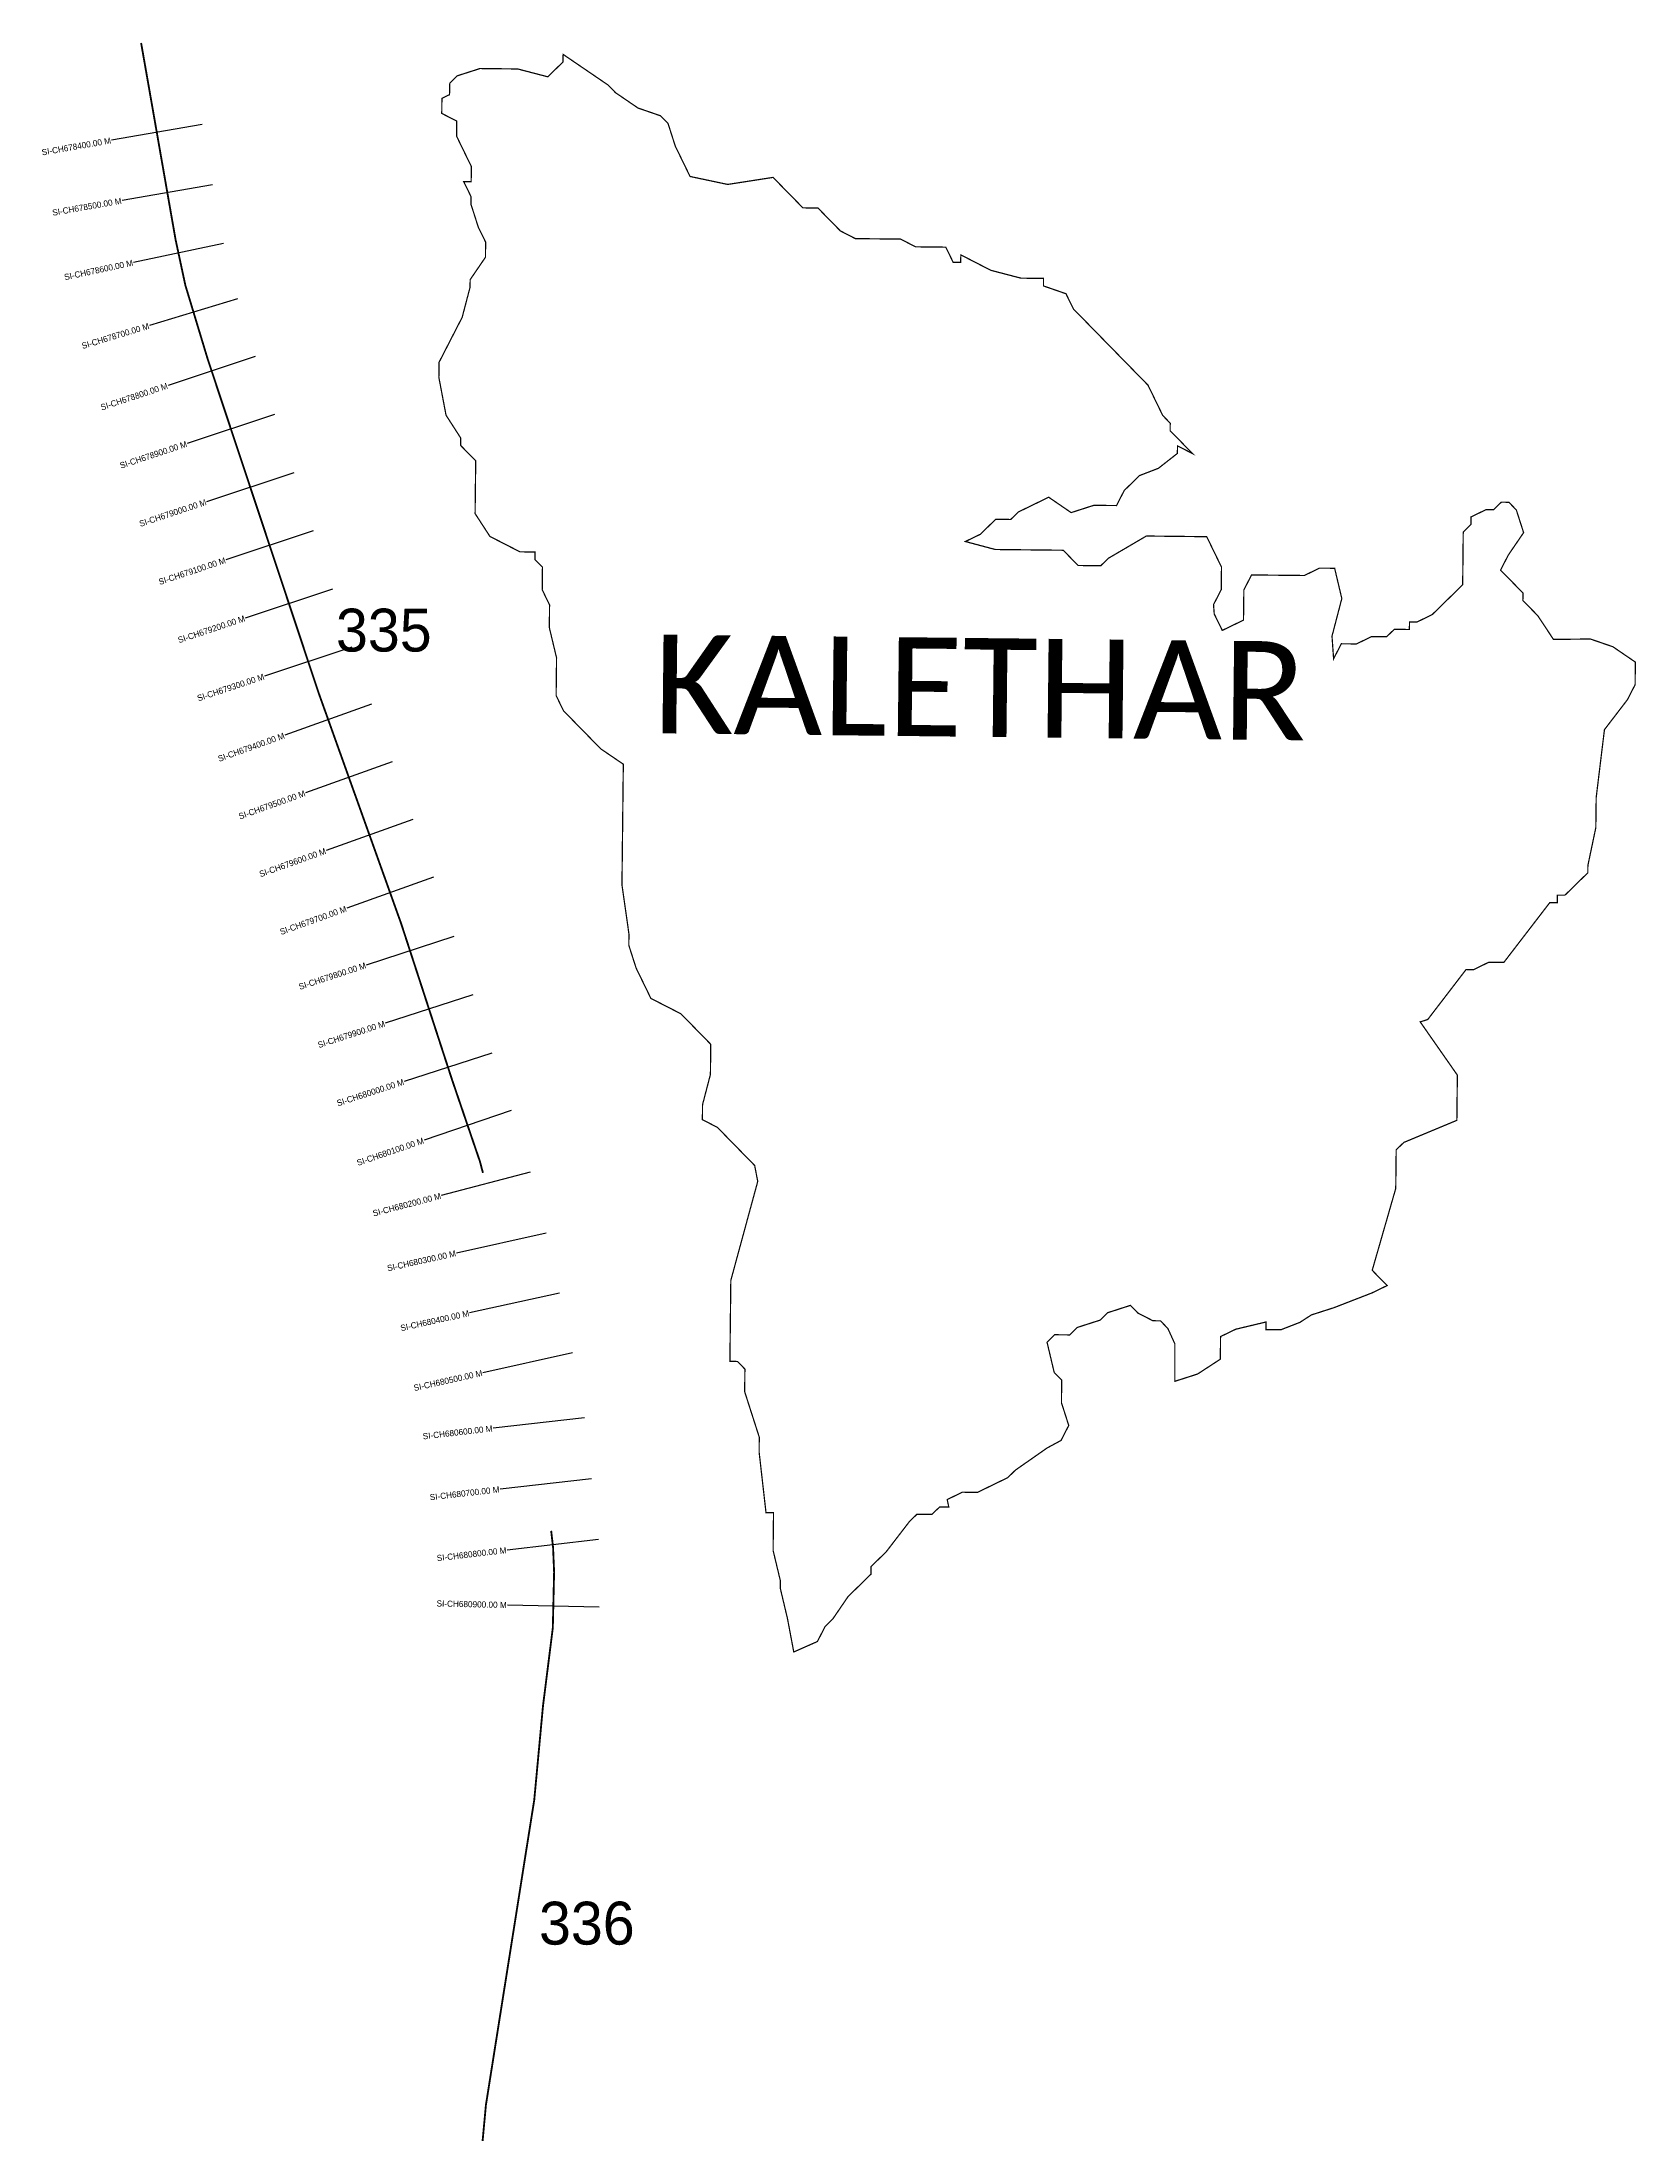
# Model space of a CAD drawing. Header units: metres. Extents: x 337657 to 340258, y 1769716 to 1773142.
import ezdxf
from ezdxf.enums import TextEntityAlignment as Align

# ---------------------------------------------------------------- set-up
doc = ezdxf.new("R2010")
doc.units = ezdxf.units.M
for name, color, linetype in [('CS', 134, 'Continuous'), ('CSMark', 6, 'Continuous'), ('NATURALLY PROTECTED', 3, 'Continuous'), ('VILLAGE NAME', 250, 'Continuous')]:
    doc.layers.add(name, color=color, linetype=linetype)

msp = doc.modelspace()

# ---------------------------------------------------------------- linework, layer by layer
at = {"color": 6, "const_width": 2}
for points in [[(338322.1, 1773075), (338334.5, 1773087.2), (338371.6, 1773099.1), (338433.1, 1773098.4), (338482.2, 1773085.6), (338507.1, 1773109.9), (338507.2, 1773122.2), (338580.5, 1773072.2), (338592.7, 1773059.7), (338629.3, 1773034.7), (338666.1, 1773022), (338678.3, 1773009.6), (338690.2, 1772972.5), (338714.3, 1772923), (338775.7, 1772910), (338849.7, 1772921.5), (338898.4, 1772871.8), (338923, 1772871.5), (338959.5, 1772834.2), (338984, 1772821.6), (339057.8, 1772820.8), (339082.3, 1772808.2), (339131.5, 1772807.7), (339143.6, 1772782.9), (339155.9, 1772782.8), (339156, 1772795.1), (339205, 1772769.9), (339254.1, 1772757.1), (339291, 1772756.7), (339290.9, 1772744.4), (339327.6, 1772731.7), (339339.7, 1772706.9), (339461.4, 1772582.5), (339485.5, 1772533), (339497.7, 1772520.5), (339497.5, 1772508.3), (339534, 1772470.9), (339509.5, 1772483.5), (339509.4, 1772471.2), (339478.4, 1772446.9), (339447.5, 1772435), (339422.6, 1772410.6), (339410, 1772386.1), (339373.1, 1772386.5), (339336, 1772374.6), (339299.4, 1772399.7), (339249.9, 1772375.6), (339237.4, 1772363.4), (339212.9, 1772363.7), (339188, 1772339.3), (339163.4, 1772327.4), (339212.3, 1772314.4), (339323.1, 1772313.2), (339347.4, 1772288.3), (339384.3, 1772287.9), (339396.8, 1772300.1), (339458.7, 1772336.4)], [(339458.7, 1772336.4), (339557.2, 1772335.3), (339581.3, 1772285.8), (339580.9, 1772248.9), (339568.3, 1772224.4), (339569.5, 1772209.2), (339582.6, 1772182.4), (339617.2, 1772199.2), (339617.8, 1772248.4), (339630.3, 1772272.9), (339716.5, 1772272), (339741.2, 1772284), (339765.9, 1772283.8), (339777.6, 1772234.4), (339761.6, 1772173), (339764.2, 1772136.1), (339776.8, 1772160.6), (339801.4, 1772160.3), (339826.2, 1772172.3), (339850.8, 1772172.1), (339863.2, 1772184.2), (339887.9, 1772183.9), (339888, 1772196.3), (339900.3, 1772196.1), (339925.1, 1772208.2), (339974.8, 1772256.9), (339975.7, 1772343), (339988.3, 1772355.2), (339988.3, 1772367.5), (340013.1, 1772379.5), (340025.4, 1772379.4), (340037.8, 1772391.6), (340050.1, 1772391.5), (340062.3, 1772379), (340074.2, 1772341.9), (340049.2, 1772305.3), (340036.6, 1772280.8), (340073.1, 1772243.5), (340073, 1772231.2), (340097.4, 1772206.3), (340122.9, 1772167.7), (340183.1, 1772168.4), (340219.9, 1772155.7), (340256.5, 1772130.7), (340256.1, 1772093.8), (340243.5, 1772069.3), (340206.1, 1772020.5), (340203.2, 1771996.9), (340192.6, 1771909.8), (340192, 1771860.6), (340179.1, 1771799.2), (340178.9, 1771786.9), (340141.6, 1771750.4), (340129.3, 1771750.5), (340129.2, 1771738.2), (340116.9, 1771738.3), (340041.9, 1771640.7), (340017.3, 1771641), (339992.6, 1771628.9), (339980.3, 1771629.1), (339917.8, 1771547.6), (339905.5, 1771543.7), (339966.1, 1771456.9), (339965.3, 1771383.1), (339878.7, 1771347), (339866.3, 1771334.9), (339865.6, 1771272), (339827.2, 1771138.4), (339851.5, 1771113.5), (339826.8, 1771101.5), (339765, 1771077.5), (339727.9, 1771065.6), (339709.3, 1771053.5), (339678.4, 1771041.5), (339654, 1771041.5), (339654, 1771054.1), (339604.6, 1771042.3), (339579.8, 1771030.3), (339579.4, 1770993.4), (339542.3, 1770969.2), (339505.2, 1770957.3), (339505.2, 1771006.5), (339505.2, 1771018.5), (339493.8, 1771043.5), (339481.7, 1771056), (339469.4, 1771056.1), (339444.9, 1771068.7), (339432.7, 1771081.2), (339395.6, 1771069.2), (339383.2, 1771057.1), (339346.1, 1771045.2), (339333.7, 1771033), (339309.1, 1771033.3), (339296.7, 1771021.1), (339308.4, 1770971.7), (339320.6, 1770959.3), (339320.2, 1770922.4), (339332.1, 1770885.3), (339319.5, 1770860.8), (339297.2, 1770848.8), (339245.1, 1770812.4), (339232.7, 1770800.2), (339183.2, 1770776.1), (339158.6, 1770776.4), (339133.8, 1770764.4), (339136.4, 1770752.2), (339121.4, 1770752.2), (339108.9, 1770740.3), (339084.3, 1770740.3), (339071.9, 1770728.1), (339034.4, 1770679.3), (339009.5, 1770654.9), (339009.4, 1770642.6), (338972.1, 1770606.1), (338947.1, 1770569.5), (338934.6, 1770557.3), (338922.1, 1770532.8), (338883.5, 1770515.7), (338873.2, 1770570.3), (338861.5, 1770619.6), (338861.6, 1770632), (338849.8, 1770681.3), (338850.1, 1770712.1), (338850.5, 1770742.9), (338838.2, 1770743), (338827, 1770841.6), (338827.2, 1770866.2), (338803.4, 1770940.3), (338803.8, 1770977.2), (338791.7, 1770989.7), (338779.3, 1770989.8), (338780.8, 1771122), (338824.7, 1771283.4), (338819.7, 1771309.4), (338758.9, 1771371.6), (338734.4, 1771384.2), (338734.7, 1771408.8), (338747.5, 1771457.9), (338748.1, 1771507.1), (338699.4, 1771556.9), (338650.4, 1771582), (338626.3, 1771631.5), (338614.4, 1771668.6), (338614.6, 1771687.1), (338603.2, 1771767.2), (338605.4, 1771964.1), (338568.7, 1771989.1), (338507.8, 1772051.3), (338495.8, 1772076.1), (338496.5, 1772137.6), (338484.7, 1772187), (338485.1, 1772223.9), (338473.1, 1772248.7), (338473.5, 1772285.6), (338461.3, 1772298), (338461.4, 1772310.3), (338436.8, 1772310.6), (338387.8, 1772335.7), (338363.6, 1772373), (338364.6, 1772459.1), (338340.2, 1772484), (338340.2, 1772496.2), (338316.2, 1772533.5), (338304.5, 1772595.1), (338304.8, 1772619.8), (338342.5, 1772693.2), (338355.4, 1772742.3), (338355.5, 1772754.6), (338380.5, 1772791.2), (338380.8, 1772815.9), (338368.7, 1772840.6), (338362.8, 1772859.2), (338356.8, 1772877.7), (338357, 1772890), (338345, 1772914.7), (338357.2, 1772914.6), (338357.5, 1772939.2), (338333.4, 1772988.7), (338333.7, 1773013.3), (338309.2, 1773025.9), (338309.5, 1773050.5), (338321.9, 1773056.5), (338322.1, 1773075)]]:
    msp.add_lwpolyline(points, dxfattribs=at)
at = {"layer": 'CS'}
for p, q in [((337918.1, 1773008), (337770.4, 1772982.1)), ((337935.4, 1772909.5), (337787.7, 1772883.6)), ((337953, 1772813.9), (337806.3, 1772782.6)), ((337976, 1772723.2), (337832.4, 1772679.6)), ((338004.9, 1772629.5), (337862.6, 1772582.2)), ((338036.4, 1772534.6), (337894.1, 1772487.3)), ((338068, 1772439.7), (337925.6, 1772392.4)), ((338099.5, 1772344.8), (337957.1, 1772297.5)), ((338131, 1772249.9), (337988.6, 1772202.6)), ((338162.5, 1772155), (338020.2, 1772107.7)), ((338194.5, 1772062.1), (338053.3, 1772011.5)), ((338228.2, 1771967.9), (338087, 1771917.4)), ((338261.9, 1771873.8), (338120.6, 1771823.2)), ((338295.6, 1771779.6), (338154.3, 1771729.1)), ((338328.7, 1771683), (338186.1, 1771636.5)), ((338359.7, 1771587.9), (338217.1, 1771541.4)), ((338390.7, 1771492.9), (338248.1, 1771446.4)), ((338422.4, 1771399.1), (338280.4, 1771350.7)), ((338453.6, 1771298.5), (338308.5, 1771260.4)), ((338479.6, 1771198.9), (338333.1, 1771166.5)), ((338501.2, 1771101.2), (338354.7, 1771068.9)), ((338522.7, 1771003.6), (338376.3, 1770971.2)), ((338542, 1770897.7), (338393, 1770880.6)), ((338553.4, 1770798.4), (338404.4, 1770781.3)), ((338564.8, 1770699), (338415.8, 1770681.9)), ((338566.2, 1770588.8), (338416.2, 1770592.3))]:
    msp.add_line(p, q, dxfattribs=at)
at = {"layer": 'NATURALLY PROTECTED', "const_width": 3, "flags": 128}
for points in [[(337818.7, 1773140.9), (337837.3, 1773034.9), (337874.9, 1772820.2), (337890.9, 1772745.5), (337927.3, 1772625.2), (337973.8, 1772485.2), (338050.3, 1772255), (338108.1, 1772081.1), (338243.1, 1771703.7), (338326.2, 1771448.7), (338371.5, 1771315.9), (338376.4, 1771297.3)], [(338487.7, 1770713.4), (338490.8, 1770686.5), (338492.5, 1770646.1), (338490.4, 1770555.1), (338474.4, 1770428), (338460.1, 1770274.3), (338443.9, 1770172.3), (338428.9, 1770077.3), (338381.3, 1769777), (338375.8, 1769717.7)]]:
    msp.add_lwpolyline(points, dxfattribs=at)

# ---------------------------------------------------------------- texts
at = {"char_height": 70, "attachment_point": 1}
for s, width, heights, insert in [('335', 95.172, [0], (338136.6, 1772217.9)), ('336', 121.924, [2.842170943040401e-14], (338467.8, 1770108.3))]:
    msp.add_mtext_dynamic_manual_height_columns(s, width=width, gutter_width=1, heights=heights, dxfattribs=dict(at, insert=insert))
at = {"layer": 'CSMark'}
for s, rotation, p in [('SI-CH678400.00 M', 9.9493, (337769.4, 1772981.9)), ('SI-CH678500.00 M', 9.9493, (337786.7, 1772883.5)), ('SI-CH678600.00 M', 12.0284, (337805.3, 1772782.4)), ('SI-CH678700.00 M', 16.87, (337831.5, 1772679.4)), ('SI-CH678800.00 M', 18.3728, (337861.6, 1772581.9)), ('SI-CH678900.00 M', 18.3728, (337893.1, 1772487)), ('SI-CH679000.00 M', 18.3728, (337924.7, 1772392.1)), ('SI-CH679100.00 M', 18.3728, (337956.2, 1772297.2)), ('SI-CH679200.00 M', 18.3728, (337987.7, 1772202.3)), ('SI-CH679300.00 M', 18.3728, (338019.2, 1772107.4)), ('SI-CH679400.00 M', 19.6881, (338052.3, 1772011.2)), ('SI-CH679500.00 M', 19.6881, (338086, 1771917.1)), ('SI-CH679600.00 M', 19.6881, (338119.7, 1771822.9)), ('SI-CH679700.00 M', 19.6881, (338153.4, 1771728.7)), ('SI-CH679800.00 M', 18.0578, (338185.1, 1771636.2)), ('SI-CH679900.00 M', 18.0578, (338216.1, 1771541.1)), ('SI-CH680000.00 M', 18.0578, (338247.1, 1771446.1)), ('SI-CH680100.00 M', 18.8231, (338279.4, 1771350.4)), ('SI-CH680200.00 M', 14.7186, (338307.6, 1771260.1)), ('SI-CH680300.00 M', 12.4685, (338332.1, 1771166.3)), ('SI-CH680400.00 M', 12.4685, (338353.7, 1771068.6)), ('SI-CH680500.00 M', 12.4685, (338375.3, 1770971)), ('SI-CH680600.00 M', 6.5556, (338392, 1770880.5)), ('SI-CH680700.00 M', 6.5556, (338403.4, 1770781.1)), ('SI-CH680800.00 M', 6.5556, (338414.8, 1770681.8)), ('SI-CH680900.00 M', 358.6605, (338415.2, 1770592.3))]:
    msp.add_text(s, height=10, rotation=rotation, dxfattribs=at).set_placement(p, align=Align.MIDDLE_RIGHT)
at = {"layer": 'VILLAGE NAME', "insert": (338655.9, 1772175.7), "char_height": 161.109, "attachment_point": 1, "rotation": 359.3742}
msp.add_mtext_dynamic_manual_height_columns('{\\fCalibri|b0|i0|c0|p34;KALETHAR}', width=1589.786, gutter_width=805.5, heights=[0], dxfattribs=at)

doc.saveas('drawing.dxf')
